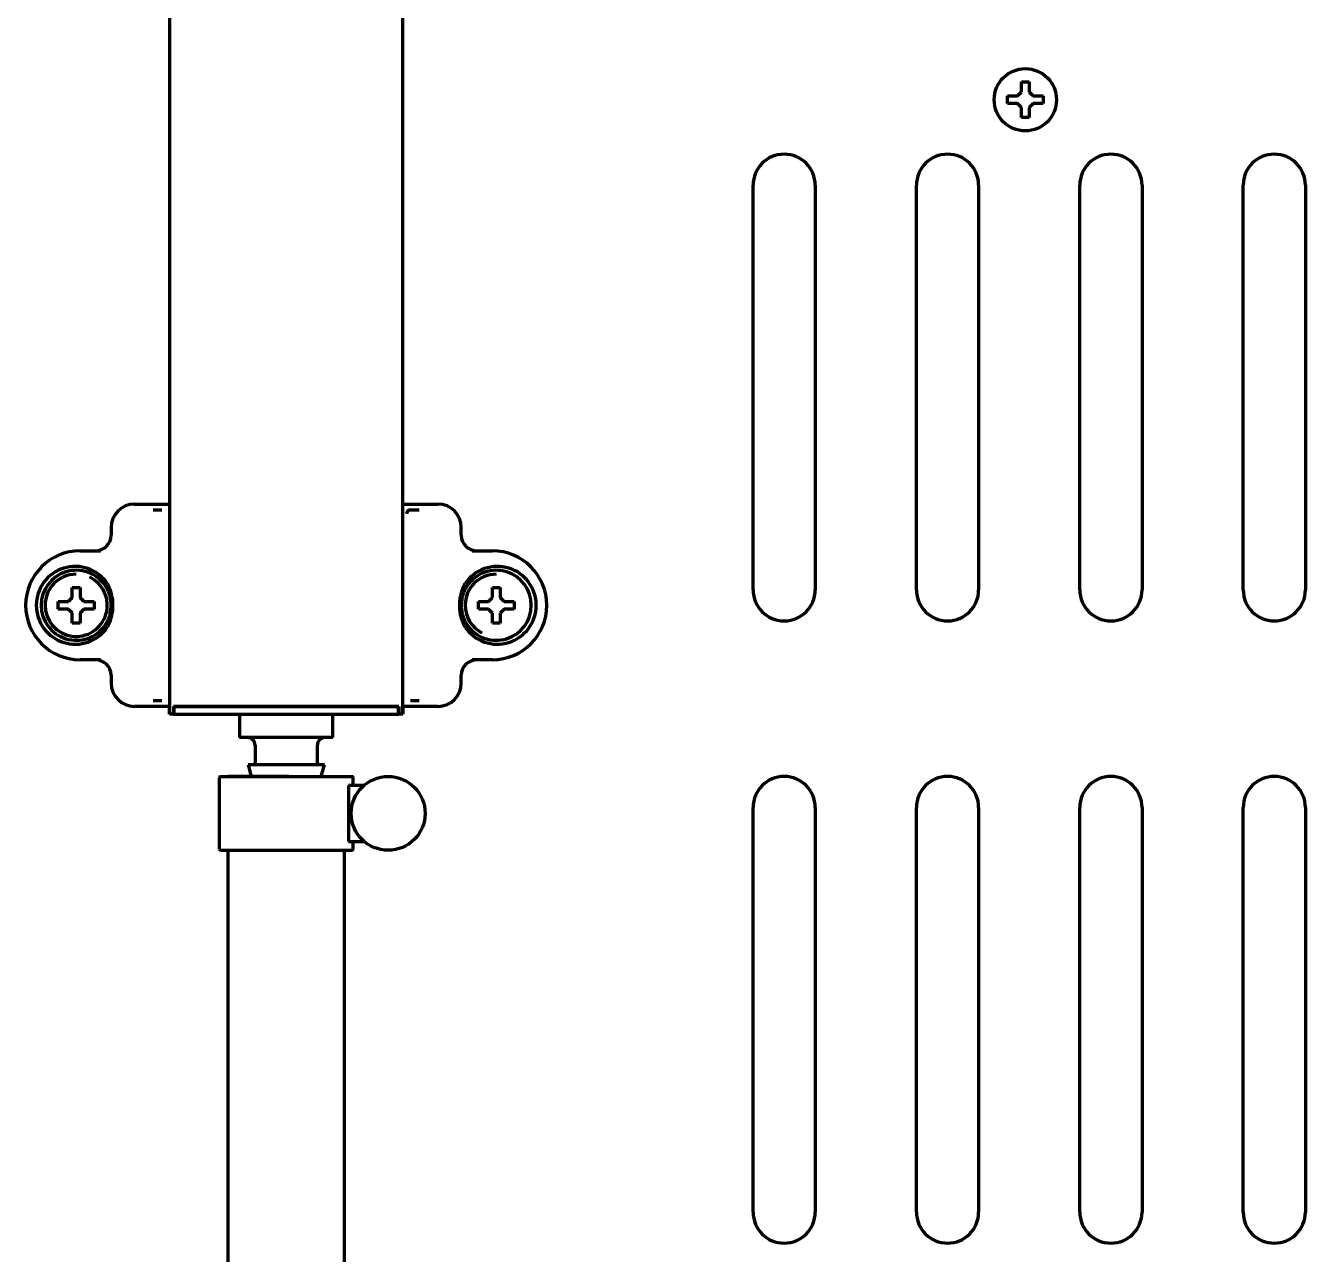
# Model space of a CAD drawing. Header units: inches. Extents: x 904 to 7172, y 213 to 5528.
# Drawn here: x 3209.6 to 3374.1, y 5102.6 to 5260.6 of the extents above; entities that cross this region are included whole.
import ezdxf

# ---------------------------------------------------------------- set-up
doc = ezdxf.new("R2010")
doc.units = ezdxf.units.IN

msp = doc.modelspace()

# ---------------------------------------------------------------- linework, layer by layer
at = {"linetype": 'Continuous', "lineweight": 70}
for p, q in [((3228.12, 5324.03), (3228.12, 5173.03)), ((3258.12, 5173.03), (3258.12, 5324.03)), ((3335.82, 5251.03), (3335.82, 5251.53)), ((3335.82, 5250.53), (3335.82, 5251.03)), ((3340.42, 5251.53), (3340.42, 5251.03)), ((3340.42, 5251.03), (3340.42, 5250.53)), ((3303.12, 5188.03), (3303.12, 5240.03)), ((3311.12, 5240.03), (3311.12, 5188.03)), ((3324.12, 5188.03), (3324.12, 5240.03)), ((3332.12, 5240.03), (3332.12, 5188.03)), ((3345.12, 5188.03), (3345.12, 5240.03)), ((3353.12, 5240.03), (3353.12, 5188.03)), ((3366.12, 5188.03), (3366.12, 5240.03)), ((3374.12, 5240.03), (3374.12, 5188.03)), ((3223.63, 5199.03), (3228.12, 5199.03)), ((3226.02, 5198.29), (3227.15, 5198.29)), ((3258.12, 5199.03), (3262.61, 5199.03)), ((3259.09, 5198.29), (3260.22, 5198.29)), ((3220.62, 5196.04), (3220.62, 5195.03)), ((3265.62, 5195.03), (3265.62, 5196.04)), ((3216.62, 5193.03), (3219.24, 5193.03)), ((3267, 5193.03), (3269.62, 5193.03)), ((3213.82, 5186.03), (3213.82, 5186.53)), ((3213.82, 5185.53), (3213.82, 5186.03)), ((3218.42, 5186.53), (3218.42, 5186.03)), ((3218.42, 5186.03), (3218.42, 5185.53)), ((3267.82, 5186.03), (3267.82, 5186.53)), ((3267.82, 5185.53), (3267.82, 5186.03)), ((3272.42, 5186.53), (3272.42, 5186.03)), ((3272.42, 5186.03), (3272.42, 5185.53)), ((3219.24, 5179.03), (3216.62, 5179.03)), ((3269.62, 5179.03), (3267, 5179.03)), ((3220.62, 5177.03), (3220.62, 5176.02)), ((3265.62, 5176.02), (3265.62, 5177.03)), ((3227.15, 5173.77), (3226.02, 5173.77)), ((3260.22, 5173.77), (3259.09, 5173.77)), ((3228.12, 5173.03), (3223.63, 5173.03)), ((3228.12, 5173.03), (3228.13, 5173.03)), ((3228.12, 5172.03), (3228.12, 5173.03)), ((3228.12, 5172.03), (3228.13, 5172.03)), ((3228.13, 5173.03), (3228.13, 5172.03)), ((3228.63, 5172.03), (3228.13, 5172.03)), ((3257.61, 5173.03), (3228.63, 5173.03)), ((3228.63, 5173.03), (3228.63, 5172.03)), ((3228.63, 5172.03), (3228.71, 5172.03)), ((3228.71, 5173.03), (3257.54, 5173.03)), ((3228.71, 5172.03), (3228.71, 5173.03)), ((3228.71, 5172.03), (3257.54, 5172.03)), ((3237.12, 5172.03), (3237.12, 5169.03)), ((3249.12, 5169.03), (3249.12, 5172.03)), ((3257.54, 5172.03), (3257.54, 5173.03)), ((3257.54, 5172.03), (3257.61, 5172.03)), ((3257.61, 5173.03), (3257.61, 5172.03)), ((3258.11, 5172.03), (3257.61, 5172.03)), ((3258.11, 5173.03), (3258.11, 5172.03)), ((3258.11, 5173.03), (3258.12, 5173.03)), ((3258.11, 5172.03), (3258.12, 5172.03)), ((3258.12, 5172.03), (3258.12, 5173.03)), ((3262.61, 5173.03), (3258.12, 5173.03)), ((3243.12, 5169.03), (3237.12, 5169.03)), ((3249.12, 5169.03), (3243.12, 5169.03)), ((3239.12, 5168.03), (3239.12, 5165.73)), ((3247.12, 5165.73), (3247.12, 5168.03)), ((3248.02, 5165.53), (3238.22, 5165.53)), ((3238.22, 5165.53), (3238.6, 5164.03)), ((3247.63, 5164.03), (3248.02, 5165.53)), ((3234.52, 5163.88), (3234.52, 5154.68)), ((3234.67, 5164.03), (3251.57, 5164.03)), ((3251.72, 5162.88), (3251.72, 5163.88)), ((3251.12, 5162.88), (3251.12, 5155.68)), ((3253.12, 5162.88), (3251.12, 5162.88)), ((3303.12, 5108.03), (3303.12, 5160.03)), ((3311.12, 5160.03), (3311.12, 5108.03)), ((3324.12, 5108.03), (3324.12, 5160.03)), ((3332.12, 5160.03), (3332.12, 5108.03)), ((3345.12, 5108.03), (3345.12, 5160.03)), ((3353.12, 5160.03), (3353.12, 5108.03)), ((3366.12, 5108.03), (3366.12, 5160.03)), ((3374.12, 5160.03), (3374.12, 5108.03)), ((3251.12, 5155.68), (3253.12, 5155.68)), ((3251.72, 5154.68), (3251.72, 5155.68)), ((3234.67, 5154.53), (3243.12, 5154.53)), ((3243.12, 5154.53), (3251.57, 5154.53))]:
    msp.add_line(p, q, dxfattribs=at)
for centre, radius in [((3338.12, 5251.03), 4), ((3256.22, 5159.28), 4.75)]:
    msp.add_circle(centre, radius, dxfattribs=at)
for centre, radius, start, end in [((3307.12, 5240.03), 4, 0, 180), ((3328.12, 5240.03), 4, 0, 180), ((3349.12, 5240.03), 4, 0, 180), ((3370.12, 5240.03), 4, 0, 180), ((3216.62, 5186.03), 7, 90, 270), ((3269.62, 5186.03), 7, 270, 90), ((3215.99, 5186.03), 5, 34.3523, 325.6477), ((3216.12, 5186.03), 4.5, 34.3523, 325.6477), ((3216.12, 5186.03), 4, 90, 180), ((3270.25, 5186.03), 5, 214.3523, 145.6477), ((3270.12, 5186.03), 4, 90, 180), ((3270.12, 5186.03), 4.5, 214.3523, 145.6477), ((3216.12, 5186.03), 4, 180, 64.98), ((3307.12, 5188.03), 4, 180, 0), ((3328.12, 5188.03), 4, 180, 0), ((3349.12, 5188.03), 4, 180, 0), ((3370.12, 5188.03), 4, 180, 0), ((3270.12, 5186.03), 4, 180, 242.2406), ((3238.12, 5168.03), 1, 0, 90), ((3248.12, 5168.03), 1, 90, 180), ((3238.92, 5165.73), 0.2, 270, 0), ((3247.32, 5165.73), 0.2, 180, 270), ((3234.67, 5163.88), 0.15, 90, 180), ((3251.57, 5163.88), 0.15, 0, 90), ((3307.12, 5160.03), 4, 0, 180), ((3328.12, 5160.03), 4, 0, 180), ((3349.12, 5160.03), 4, 0, 180), ((3370.12, 5160.03), 4, 0, 180), ((3234.67, 5154.68), 0.15, 180, 270), ((3251.57, 5154.68), 0.15, 270, 0), ((3307.12, 5108.03), 4, 180, 0), ((3328.12, 5108.03), 4, 180, 0), ((3349.12, 5108.03), 4, 180, 0), ((3370.12, 5108.03), 4, 180, 0)]:
    msp.add_arc(centre, radius, start, end, dxfattribs=at)
for centre, major_axis, ratio, start_param, end_param in [((3223.64, 5196.03), (2.89, -0.89), 0.993, 1.872734, 3.439565), ((3259.09, 5197.79), (0.248, 0.434), 0.9975, 0.520128, 2.088768), ((3262.6, 5196.03), (2.89, 0.89), 0.993, 5.985213, 7.552044), ((3218.61, 5195.03), (2.01, 0), 0.993605, 4.712389, 6.283185), ((3267.63, 5195.03), (2.01, 0), 0.993605, 3.141593, 4.712389), ((3218.61, 5177.03), (-2.01, 0), 0.993605, 3.141593, 4.712389), ((3267.63, 5177.03), (-2.01, 0), 0.993605, 4.712389, 6.283185), ((3223.64, 5176.03), (-2.89, -0.89), 0.993, 5.985213, 7.552044), ((3262.6, 5176.03), (-2.89, 0.89), 0.993, 1.872734, 3.439565), ((3243.12, 5164.03), (7.5, 0), 0.000001, 1.528581, 3.141593)]:
    msp.add_ellipse(centre, major_axis=major_axis, ratio=ratio, start_param=start_param, end_param=end_param, dxfattribs=at)
for points in [[(3337.62, 5252.03), (3337.62, 5252.08), (3337.62, 5252.19), (3337.62, 5252.35), (3337.62, 5252.51), (3337.62, 5252.67), (3337.62, 5252.82), (3337.62, 5252.98), (3337.62, 5253.14), (3337.62, 5253.27), (3337.62, 5253.33)], [(3337.62, 5253.33), (3337.79, 5253.33), (3338.12, 5253.33), (3338.45, 5253.33), (3338.62, 5253.33)], [(3337.12, 5251.53), (3337.14, 5251.55), (3337.19, 5251.6), (3337.26, 5251.67), (3337.33, 5251.74), (3337.4, 5251.81), (3337.48, 5251.89), (3337.55, 5251.96), (3337.59, 5252.01), (3337.62, 5252.03)], [(3338.62, 5252.03), (3338.64, 5252), (3338.7, 5251.95), (3338.77, 5251.88), (3338.84, 5251.81), (3338.91, 5251.74), (3338.98, 5251.67), (3339.05, 5251.6), (3339.1, 5251.55), (3339.12, 5251.53)], [(3339.12, 5251.53), (3339.17, 5251.53), (3339.28, 5251.53), (3339.44, 5251.53), (3339.6, 5251.53), (3339.76, 5251.53), (3339.91, 5251.53), (3340.07, 5251.53), (3340.23, 5251.53), (3340.35, 5251.53), (3340.42, 5251.53)], [(3337.12, 5250.53), (3337.06, 5250.53), (3336.96, 5250.53), (3336.79, 5250.53), (3336.64, 5250.53), (3336.48, 5250.53), (3336.33, 5250.53), (3336.17, 5250.53), (3336.01, 5250.53), (3335.88, 5250.53), (3335.82, 5250.53)], [(3337.62, 5250.03), (3337.59, 5250.06), (3337.54, 5250.11), (3337.47, 5250.18), (3337.4, 5250.25), (3337.33, 5250.32), (3337.26, 5250.39), (3337.19, 5250.46), (3337.14, 5250.51), (3337.12, 5250.53)], [(3339.12, 5250.53), (3339.09, 5250.51), (3339.05, 5250.46), (3338.98, 5250.39), (3338.9, 5250.31), (3338.83, 5250.24), (3338.76, 5250.17), (3338.69, 5250.1), (3338.64, 5250.05), (3338.62, 5250.03)], [(3338.62, 5250.03), (3338.62, 5249.97), (3338.62, 5249.87), (3338.62, 5249.71), (3338.62, 5249.55), (3338.62, 5249.39), (3338.62, 5249.24), (3338.62, 5249.08), (3338.62, 5248.92), (3338.62, 5248.79), (3338.62, 5248.73)], [(3338.62, 5248.73), (3338.45, 5248.73), (3338.12, 5248.73), (3337.79, 5248.73), (3337.62, 5248.73)], [(3215.12, 5186.53), (3215.14, 5186.55), (3215.19, 5186.6), (3215.26, 5186.67), (3215.33, 5186.74), (3215.4, 5186.81), (3215.48, 5186.89), (3215.55, 5186.96), (3215.59, 5187.01), (3215.62, 5187.03)], [(3215.62, 5187.03), (3215.62, 5187.08), (3215.62, 5187.19), (3215.62, 5187.35), (3215.62, 5187.51), (3215.62, 5187.67), (3215.62, 5187.82), (3215.62, 5187.98), (3215.62, 5188.14), (3215.62, 5188.27), (3215.62, 5188.33)], [(3215.62, 5188.33), (3215.79, 5188.33), (3216.12, 5188.33), (3216.45, 5188.33), (3216.62, 5188.33)], [(3216.62, 5187.03), (3216.64, 5187), (3216.7, 5186.95), (3216.77, 5186.88), (3216.84, 5186.81), (3216.91, 5186.74), (3216.98, 5186.67), (3217.05, 5186.6), (3217.1, 5186.55), (3217.12, 5186.53)], [(3269.12, 5186.53), (3269.14, 5186.55), (3269.19, 5186.6), (3269.26, 5186.67), (3269.33, 5186.74), (3269.4, 5186.81), (3269.48, 5186.89), (3269.55, 5186.96), (3269.59, 5187.01), (3269.62, 5187.03)], [(3269.62, 5187.03), (3269.62, 5187.08), (3269.62, 5187.19), (3269.62, 5187.35), (3269.62, 5187.51), (3269.62, 5187.67), (3269.62, 5187.82), (3269.62, 5187.98), (3269.62, 5188.14), (3269.62, 5188.27), (3269.62, 5188.33)], [(3269.62, 5188.33), (3269.79, 5188.33), (3270.12, 5188.33), (3270.45, 5188.33), (3270.62, 5188.33)], [(3270.62, 5187.03), (3270.64, 5187), (3270.7, 5186.95), (3270.77, 5186.88), (3270.84, 5186.81), (3270.91, 5186.74), (3270.98, 5186.67), (3271.05, 5186.6), (3271.1, 5186.55), (3271.12, 5186.53)], [(3215.12, 5185.53), (3215.06, 5185.53), (3214.96, 5185.53), (3214.79, 5185.53), (3214.64, 5185.53), (3214.48, 5185.53), (3214.33, 5185.53), (3214.17, 5185.53), (3214.01, 5185.53), (3213.88, 5185.53), (3213.82, 5185.53)], [(3215.62, 5185.03), (3215.59, 5185.06), (3215.54, 5185.11), (3215.47, 5185.18), (3215.4, 5185.25), (3215.33, 5185.32), (3215.26, 5185.39), (3215.19, 5185.46), (3215.14, 5185.51), (3215.12, 5185.53)], [(3217.12, 5185.53), (3217.09, 5185.51), (3217.05, 5185.46), (3216.98, 5185.39), (3216.9, 5185.31), (3216.83, 5185.24), (3216.76, 5185.17), (3216.69, 5185.1), (3216.64, 5185.05), (3216.62, 5185.03)], [(3217.12, 5186.53), (3217.17, 5186.53), (3217.28, 5186.53), (3217.44, 5186.53), (3217.6, 5186.53), (3217.76, 5186.53), (3217.91, 5186.53), (3218.07, 5186.53), (3218.23, 5186.53), (3218.35, 5186.53), (3218.42, 5186.53)], [(3269.12, 5185.53), (3269.06, 5185.53), (3268.96, 5185.53), (3268.79, 5185.53), (3268.64, 5185.53), (3268.48, 5185.53), (3268.33, 5185.53), (3268.17, 5185.53), (3268.01, 5185.53), (3267.88, 5185.53), (3267.82, 5185.53)], [(3269.62, 5185.03), (3269.59, 5185.06), (3269.54, 5185.11), (3269.47, 5185.18), (3269.4, 5185.25), (3269.33, 5185.32), (3269.26, 5185.39), (3269.19, 5185.46), (3269.14, 5185.51), (3269.12, 5185.53)], [(3271.12, 5185.53), (3271.09, 5185.51), (3271.05, 5185.46), (3270.98, 5185.39), (3270.9, 5185.31), (3270.83, 5185.24), (3270.76, 5185.17), (3270.69, 5185.1), (3270.64, 5185.05), (3270.62, 5185.03)], [(3271.12, 5186.53), (3271.17, 5186.53), (3271.28, 5186.53), (3271.44, 5186.53), (3271.6, 5186.53), (3271.76, 5186.53), (3271.91, 5186.53), (3272.07, 5186.53), (3272.23, 5186.53), (3272.35, 5186.53), (3272.42, 5186.53)], [(3216.62, 5183.73), (3216.45, 5183.73), (3216.12, 5183.73), (3215.79, 5183.73), (3215.62, 5183.73)], [(3216.62, 5185.03), (3216.62, 5184.97), (3216.62, 5184.87), (3216.62, 5184.71), (3216.62, 5184.55), (3216.62, 5184.39), (3216.62, 5184.24), (3216.62, 5184.08), (3216.62, 5183.92), (3216.62, 5183.79), (3216.62, 5183.73)], [(3270.62, 5183.73), (3270.45, 5183.73), (3270.12, 5183.73), (3269.79, 5183.73), (3269.62, 5183.73)], [(3270.62, 5185.03), (3270.62, 5184.97), (3270.62, 5184.87), (3270.62, 5184.71), (3270.62, 5184.55), (3270.62, 5184.39), (3270.62, 5184.24), (3270.62, 5184.08), (3270.62, 5183.92), (3270.62, 5183.79), (3270.62, 5183.73)]]:
    msp.add_open_spline(points, degree=3, dxfattribs=at)
for points, knots in [([(3338.62, 5253.33), (3338.62, 5253.13), (3338.62, 5252.92), (3338.62, 5252.59), (3338.62, 5252.48), (3338.62, 5252.26), (3338.62, 5252.14), (3338.62, 5252.03)], [0, 0, 0, 0, 0.5, 0.5, 0.75, 0.75, 1, 1, 1, 1]), ([(3335.82, 5251.53), (3336.02, 5251.53), (3336.23, 5251.53), (3336.56, 5251.53), (3336.67, 5251.53), (3336.89, 5251.53), (3337, 5251.53), (3337.12, 5251.53)], [0, 0, 0, 0, 0.5, 0.5, 0.75, 0.75, 1, 1, 1, 1]), ([(3337.62, 5248.73), (3337.62, 5248.93), (3337.62, 5249.14), (3337.62, 5249.47), (3337.62, 5249.58), (3337.62, 5249.8), (3337.62, 5249.91), (3337.62, 5250.03)], [0, 0, 0, 0, 0.5, 0.5, 0.75, 0.75, 1, 1, 1, 1]), ([(3340.42, 5250.53), (3340.22, 5250.53), (3340.01, 5250.53), (3339.68, 5250.53), (3339.57, 5250.53), (3339.35, 5250.53), (3339.23, 5250.53), (3339.12, 5250.53)], [0, 0, 0, 0, 0.5, 0.5, 0.75, 0.75, 1, 1, 1, 1]), ([(3219.83, 5183.49), (3219.9, 5183.58), (3219.96, 5183.68), (3220.07, 5183.87), (3220.12, 5183.97), (3220.22, 5184.17), (3220.26, 5184.27), (3220.32, 5184.43), (3220.34, 5184.48), (3220.38, 5184.59), (3220.42, 5184.69), (3220.45, 5184.8), (3220.48, 5184.91), (3220.49, 5184.97), (3220.53, 5185.13), (3220.55, 5185.24), (3220.58, 5185.46), (3220.6, 5185.58), (3220.61, 5185.8), (3220.62, 5185.92), (3220.62, 5186.09), (3220.62, 5186.15), (3220.61, 5186.26), (3220.61, 5186.32), (3220.6, 5186.49), (3220.58, 5186.6), (3220.55, 5186.82), (3220.53, 5186.94), (3220.49, 5187.1), (3220.48, 5187.15), (3220.45, 5187.26), (3220.43, 5187.32), (3220.38, 5187.48), (3220.34, 5187.58), (3220.26, 5187.79), (3220.22, 5187.89), (3220.12, 5188.09), (3220.07, 5188.19), (3219.96, 5188.38), (3219.9, 5188.47), (3219.83, 5188.57)], [0, 0, 0, 0, 0.0625, 0.0625, 0.125, 0.125, 0.1875, 0.1875, 0.21875, 0.21875, 0.25, 0.28125, 0.28125, 0.3125, 0.3125, 0.375, 0.375, 0.4375, 0.4375, 0.5, 0.5, 0.53125, 0.53125, 0.5625, 0.5625, 0.625, 0.625, 0.6875, 0.6875, 0.71875, 0.71875, 0.75, 0.75, 0.8125, 0.8125, 0.875, 0.875, 0.9375, 0.9375, 1, 1, 1, 1]), ([(3220.12, 5188.85), (3220.18, 5188.74), (3220.23, 5188.63), (3220.33, 5188.41), (3220.38, 5188.3), (3220.51, 5187.96), (3220.58, 5187.73), (3220.65, 5187.43), (3220.67, 5187.37), (3220.69, 5187.25), (3220.71, 5187.19), (3220.74, 5187.01), (3220.76, 5186.89), (3220.79, 5186.65), (3220.8, 5186.53), (3220.81, 5186.28), (3220.81, 5186.15), (3220.81, 5185.91), (3220.81, 5185.78), (3220.8, 5185.54), (3220.79, 5185.42), (3220.76, 5185.17), (3220.74, 5185.05), (3220.71, 5184.87), (3220.69, 5184.81), (3220.67, 5184.69), (3220.64, 5184.57), (3220.61, 5184.45), (3220.58, 5184.33), (3220.56, 5184.28), (3220.51, 5184.1), (3220.47, 5183.99), (3220.38, 5183.76), (3220.33, 5183.65), (3220.23, 5183.42), (3220.18, 5183.32), (3220.12, 5183.21)], [0, 0, 0, 0, 0.0625, 0.0625, 0.125, 0.125, 0.25, 0.25, 0.28125, 0.28125, 0.3125, 0.3125, 0.375, 0.375, 0.4375, 0.4375, 0.5, 0.5, 0.5625, 0.5625, 0.625, 0.625, 0.6875, 0.6875, 0.71875, 0.71875, 0.75, 0.78125, 0.78125, 0.8125, 0.8125, 0.875, 0.875, 0.9375, 0.9375, 1, 1, 1, 1]), ([(3266.12, 5183.21), (3266.06, 5183.32), (3266.01, 5183.42), (3265.9, 5183.65), (3265.86, 5183.76), (3265.73, 5184.1), (3265.66, 5184.33), (3265.58, 5184.62), (3265.57, 5184.68), (3265.54, 5184.8), (3265.53, 5184.86), (3265.5, 5185.05), (3265.48, 5185.17), (3265.45, 5185.41), (3265.44, 5185.53), (3265.43, 5185.78), (3265.42, 5185.9), (3265.42, 5186.15), (3265.43, 5186.27), (3265.44, 5186.52), (3265.45, 5186.64), (3265.48, 5186.89), (3265.5, 5187.01), (3265.53, 5187.19), (3265.54, 5187.25), (3265.57, 5187.37), (3265.6, 5187.49), (3265.63, 5187.61), (3265.66, 5187.72), (3265.68, 5187.78), (3265.73, 5187.96), (3265.77, 5188.07), (3265.86, 5188.3), (3265.9, 5188.41), (3266.01, 5188.63), (3266.06, 5188.74), (3266.12, 5188.85)], [0, 0, 0, 0, 0.0625, 0.0625, 0.125, 0.125, 0.25, 0.25, 0.28125, 0.28125, 0.3125, 0.3125, 0.375, 0.375, 0.4375, 0.4375, 0.5, 0.5, 0.5625, 0.5625, 0.625, 0.625, 0.6875, 0.6875, 0.71875, 0.71875, 0.75, 0.78125, 0.78125, 0.8125, 0.8125, 0.875, 0.875, 0.9375, 0.9375, 1, 1, 1, 1]), ([(3266.4, 5188.57), (3266.34, 5188.47), (3266.28, 5188.38), (3266.17, 5188.19), (3266.12, 5188.09), (3266.02, 5187.89), (3265.97, 5187.79), (3265.91, 5187.63), (3265.89, 5187.58), (3265.86, 5187.47), (3265.82, 5187.36), (3265.79, 5187.26), (3265.76, 5187.15), (3265.75, 5187.09), (3265.71, 5186.93), (3265.69, 5186.82), (3265.65, 5186.59), (3265.64, 5186.48), (3265.62, 5186.26), (3265.62, 5186.14), (3265.62, 5185.97), (3265.62, 5185.91), (3265.62, 5185.8), (3265.63, 5185.74), (3265.64, 5185.57), (3265.65, 5185.46), (3265.69, 5185.23), (3265.71, 5185.12), (3265.75, 5184.96), (3265.76, 5184.9), (3265.79, 5184.79), (3265.81, 5184.74), (3265.86, 5184.58), (3265.89, 5184.48), (3265.98, 5184.27), (3266.02, 5184.17), (3266.12, 5183.97), (3266.17, 5183.87), (3266.28, 5183.68), (3266.34, 5183.58), (3266.4, 5183.49)], [0, 0, 0, 0, 0.0625, 0.0625, 0.125, 0.125, 0.1875, 0.1875, 0.21875, 0.21875, 0.25, 0.28125, 0.28125, 0.3125, 0.3125, 0.375, 0.375, 0.4375, 0.4375, 0.5, 0.5, 0.53125, 0.53125, 0.5625, 0.5625, 0.625, 0.625, 0.6875, 0.6875, 0.71875, 0.71875, 0.75, 0.75, 0.8125, 0.8125, 0.875, 0.875, 0.9375, 0.9375, 1, 1, 1, 1]), ([(3216.62, 5188.33), (3216.62, 5188.13), (3216.62, 5187.92), (3216.62, 5187.59), (3216.62, 5187.48), (3216.62, 5187.26), (3216.62, 5187.14), (3216.62, 5187.03)], [0, 0, 0, 0, 0.5, 0.5, 0.75, 0.75, 1, 1, 1, 1]), ([(3270.62, 5188.33), (3270.62, 5188.13), (3270.62, 5187.92), (3270.62, 5187.59), (3270.62, 5187.48), (3270.62, 5187.26), (3270.62, 5187.14), (3270.62, 5187.03)], [0, 0, 0, 0, 0.5, 0.5, 0.75, 0.75, 1, 1, 1, 1]), ([(3213.82, 5186.53), (3214.02, 5186.53), (3214.23, 5186.53), (3214.56, 5186.53), (3214.67, 5186.53), (3214.89, 5186.53), (3215, 5186.53), (3215.12, 5186.53)], [0, 0, 0, 0, 0.5, 0.5, 0.75, 0.75, 1, 1, 1, 1]), ([(3218.42, 5185.53), (3218.22, 5185.53), (3218.01, 5185.53), (3217.68, 5185.53), (3217.57, 5185.53), (3217.35, 5185.53), (3217.23, 5185.53), (3217.12, 5185.53)], [0, 0, 0, 0, 0.5, 0.5, 0.75, 0.75, 1, 1, 1, 1]), ([(3267.82, 5186.53), (3268.02, 5186.53), (3268.23, 5186.53), (3268.56, 5186.53), (3268.67, 5186.53), (3268.89, 5186.53), (3269, 5186.53), (3269.12, 5186.53)], [0, 0, 0, 0, 0.5, 0.5, 0.75, 0.75, 1, 1, 1, 1]), ([(3272.42, 5185.53), (3272.22, 5185.53), (3272.01, 5185.53), (3271.68, 5185.53), (3271.57, 5185.53), (3271.35, 5185.53), (3271.23, 5185.53), (3271.12, 5185.53)], [0, 0, 0, 0, 0.5, 0.5, 0.75, 0.75, 1, 1, 1, 1]), ([(3215.62, 5183.73), (3215.62, 5183.93), (3215.62, 5184.14), (3215.62, 5184.47), (3215.62, 5184.58), (3215.62, 5184.8), (3215.62, 5184.91), (3215.62, 5185.03)], [0, 0, 0, 0, 0.5, 0.5, 0.75, 0.75, 1, 1, 1, 1]), ([(3269.62, 5183.73), (3269.62, 5183.93), (3269.62, 5184.14), (3269.62, 5184.47), (3269.62, 5184.58), (3269.62, 5184.8), (3269.62, 5184.91), (3269.62, 5185.03)], [0, 0, 0, 0, 0.5, 0.5, 0.75, 0.75, 1, 1, 1, 1]), ([(3235.62, 5154.52), (3235.62, 5149.41), (3235.62, 5135.33), (3235.62, 5113.29), (3235.62, 5089.37), (3235.62, 5068.34), (3235.62, 5049.98), (3235.62, 5033.31), (3235.62, 5018.3), (3235.62, 5006.53), (3235.62, 5000.07), (3235.62, 4998.03)], [0, 0, 0, 0, 0.097982, 0.269911, 0.422504, 0.556507, 0.673158, 0.774364, 0.876066, 0.960909, 1, 1, 1, 1]), ([(3250.62, 4998.03), (3250.62, 5003.06), (3250.62, 5015.31), (3250.62, 5034.31), (3250.62, 5056.05), (3250.62, 5079.49), (3250.62, 5106.26), (3250.62, 5131.65), (3250.62, 5148.13), (3250.62, 5154.52)], [0, 0, 0, 0, 0.096478, 0.234774, 0.364273, 0.513298, 0.684052, 0.877415, 1, 1, 1, 1])]:
    msp.add_open_spline(points, degree=3, knots=knots, dxfattribs=at)

doc.saveas('drawing.dxf')
